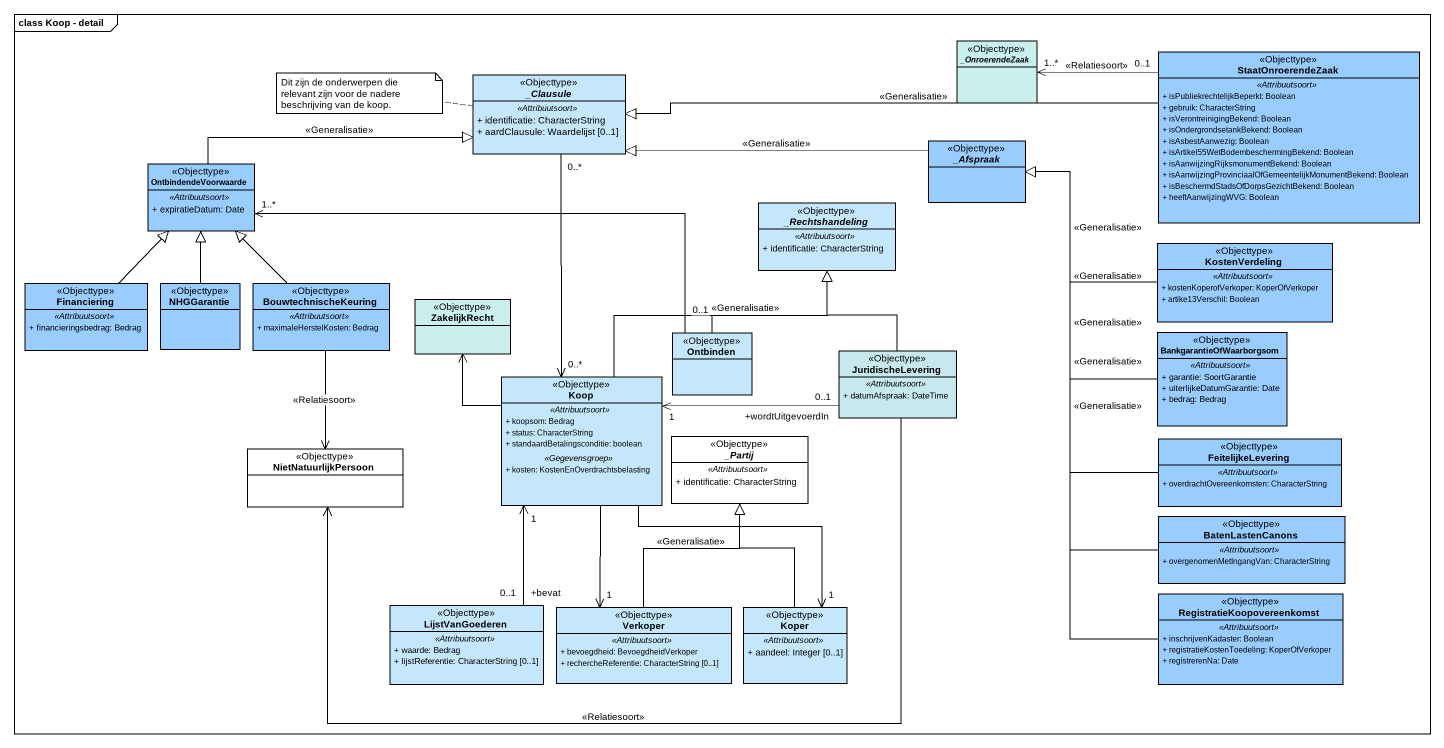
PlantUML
@startuml
mainframe class Koop - detail
hide circle
hide empty members
skinparam classAttributeIconSize 0
abstract class "_Clausule" as Clausule <<Objecttype>> #C5E7FC {
  .. <<Attribuutsoort>> ..
  + identificatie: CharacterString
  + aardClausule: Waardelijst [0..1]
}
abstract class "_OnroerendeZaak" as OnroerendeZaak <<Objecttype>> #CAF0ED
class StaatOnroerendeZaak <<Objecttype>> #99CCFF {
  .. <<Attribuutsoort>> ..
  + isPubliekrechtelijkBeperkt: Boolean
  + gebruik: CharacterString
  + isVerontreinigingBekend: Boolean
  + isOndergrondsetankBekend: Boolean
  + isAsbestAanwezig: Boolean
  + isArtikel55WetBodembeschermingBekend: Boolean
  + isAanwijzingRijksmonumentBekend: Boolean
  + isAanwijzingProvinciaalOfGemeentelijkMonumentBekend: Boolean
  + isBeschermdStadsOfDorpsGezichtBekend: Boolean
  + heeftAanwijzingWVG: Boolean
}
abstract class "_Afspraak" as Afspraak <<Objecttype>> #99CCFF
class OntbindendeVoorwaarde <<Objecttype>> #99CCFF {
  .. <<Attribuutsoort>> ..
  + expiratieDatum: Date
}
abstract class "_Rechtshandeling" as Rechtshandeling <<Objecttype>> #C5E7FC {
  .. <<Attribuutsoort>> ..
  + identificatie: CharacterString
}
class KostenVerdeling <<Objecttype>> #99CCFF {
  .. <<Attribuutsoort>> ..
  + kostenKoperofVerkoper: KoperOfVerkoper
  + artike13Verschil: Boolean
}
class Financiering <<Objecttype>> #99CCFF {
  .. <<Attribuutsoort>> ..
  + financieringsbedrag: Bedrag
}
class NHGGarantie <<Objecttype>> #99CCFF
class BouwtechnischeKeuring <<Objecttype>> #99CCFF {
  .. <<Attribuutsoort>> ..
  + maximaleHerstelKosten: Bedrag
}
class ZakelijkRecht <<Objecttype>> #CAF0ED
class Ontbinden <<Objecttype>> #C5E7FC
class JuridischeLevering <<Objecttype>> #C7E8ED {
  .. <<Attribuutsoort>> ..
  + datumAfspraak: DateTime
}
class BankgarantieOfWaarborgsom <<Objecttype>> #99CCFF {
  .. <<Attribuutsoort>> ..
  + garantie: SoortGarantie
  + uiterlijkeDatumGarantie: Date
  + bedrag: Bedrag
}
class Koop <<Objecttype>> #C5E7FC {
  .. <<Attribuutsoort>> ..
  + koopsom: Bedrag
  + status: CharacterString
  + standaardBetalingsconditie: boolean
  .. <<Gegevensgroep>> ..
  + kosten: KostenEnOverdrachtsbelasting
}
abstract class "_Partij" as Partij <<Objecttype>> #FFFFFF {
  .. <<Attribuutsoort>> ..
  + identificatie: CharacterString
}
class NietNatuurlijkPersoon <<Objecttype>>
class FeitelijkeLevering <<Objecttype>> #99CCFF {
  .. <<Attribuutsoort>> ..
  + overdrachtOvereenkomsten: CharacterString
}
class BatenLastenCanons <<Objecttype>> #99CCFF {
  .. <<Attribuutsoort>> ..
  + overgenomenMetIngangVan: CharacterString
}
class RegistratieKoopovereenkomst <<Objecttype>> #99CCFF {
  .. <<Attribuutsoort>> ..
  + inschrijvenKadaster: Boolean
  + registratieKostenToedeling: KoperOfVerkoper
  + registrerenNa: Date
}
class LijstVanGoederen <<Objecttype>> #C5E7FC {
  .. <<Attribuutsoort>> ..
  + waarde: Bedrag
  + lijstReferentie: CharacterString [0..1]
}
class Verkoper <<Objecttype>> #C5E7FC {
  .. <<Attribuutsoort>> ..
  + bevoegdheid: BevoegdheidVerkoper
  + rechercheReferentie: CharacterString [0..1]
}
class Koper <<Objecttype>> #C5E7FC {
  .. <<Attribuutsoort>> ..
  + aandeel: Integer [0..1]
}
Clausule "0..*" --> "0..*" Koop
StaatOnroerendeZaak -left-|> Clausule : <<Generalisatie>>
StaatOnroerendeZaak "0..1" -left-> "1..*" OnroerendeZaak : <<Relatiesoort>>
Afspraak -left-|> Clausule : <<Generalisatie>>
OntbindendeVoorwaarde -right-|> Clausule : <<Generalisatie>>
KostenVerdeling -left-|> Afspraak : <<Generalisatie>>
Financiering -up-|> OntbindendeVoorwaarde
NHGGarantie -up-|> OntbindendeVoorwaarde
BouwtechnischeKeuring -up-|> OntbindendeVoorwaarde
BouwtechnischeKeuring --> NietNatuurlijkPersoon : <<Relatiesoort>>
Ontbinden "0..1" -left-> "1..*" OntbindendeVoorwaarde
Ontbinden -up-|> Rechtshandeling
JuridischeLevering -up-|> Rechtshandeling
JuridischeLevering "+wordtUitgevoerdIn\n0..1" -left-> "1" Koop
JuridischeLevering -left-> NietNatuurlijkPersoon : <<Relatiesoort>>
BankgarantieOfWaarborgsom -up-|> Afspraak : <<Generalisatie>>
Koop -up-|> Rechtshandeling : <<Generalisatie>>
Koop -up-> ZakelijkRecht
Koop --> "1" Verkoper
Koop --> "1" Koper
FeitelijkeLevering -up-|> Afspraak : <<Generalisatie>>
BatenLastenCanons -up-|> Afspraak : <<Generalisatie>>
RegistratieKoopovereenkomst -up-|> Afspraak : <<Generalisatie>>
LijstVanGoederen "+bevat\n0..1" -up-> "1" Koop
Verkoper -up-|> Partij : <<Generalisatie>>
Koper -up-|> Partij
note left of Clausule : Dit zijn de onderwerpen die relevant zijn voor de nadere beschrijving van de koop.
@enduml
